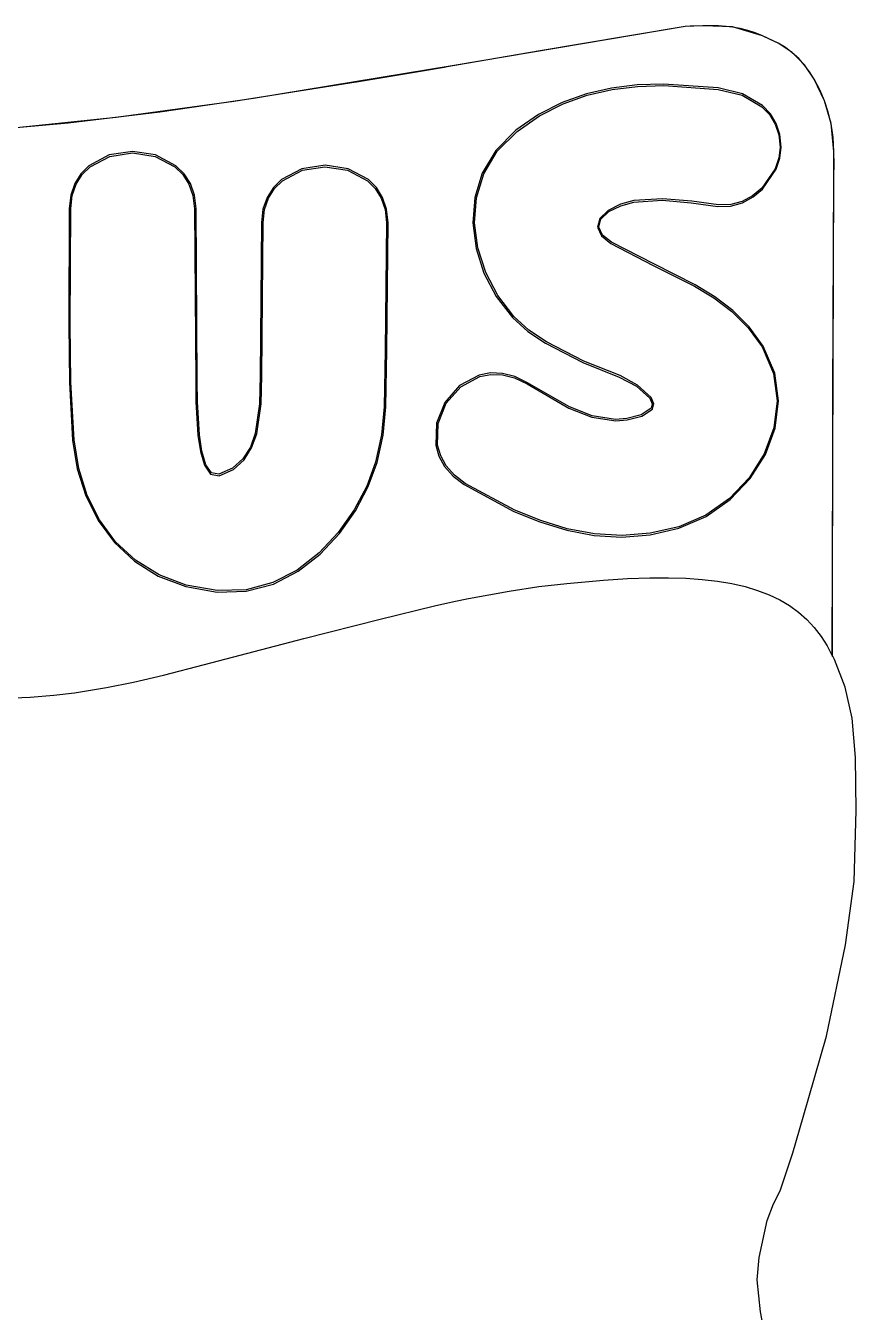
# Model space of a CAD drawing. Extents: x 14 to 196, y 22 to 275.
# Drawn here: x 129.3 to 183.3, y 181.5 to 265.2 of the extents above; entities that cross this region are included whole.
import ezdxf

# ---------------------------------------------------------------- set-up
doc = ezdxf.new("R2010")
doc.units = 0

msp = doc.modelspace()

# ---------------------------------------------------------------- linework, layer by layer
at = {"layer": 'Base'}
for p, q in [((173.359547, 265.150103), (172.1989, 265.10305)), ((175.2907, 265.07255), (173.359547, 265.150103)), ((172.1989, 265.10305), (157.191255, 262.562251)), ((177.23529, 264.49997), (175.2907, 265.07255)), ((178.250036, 264.021226), (177.23529, 264.49997)), ((179.17884, 263.40185), (178.250036, 264.021226)), ((179.967565, 262.601259), (179.17884, 263.40185)), ((157.191255, 262.562251), (144.138512, 260.413965)), ((180.60821, 261.67586), (179.967565, 262.601259)), ((181.269117, 260.273923), (180.60821, 261.67586)), ((144.138512, 260.413965), (138.040399, 259.536294)), ((181.70168, 258.78404), (181.269117, 260.273923)), ((138.040399, 259.536294), (132.065214, 258.815886)), ((132.065214, 258.815886), (126.091025, 258.272454)), ((181.883061, 256.969584), (181.70168, 258.78404)), ((181.88823, 255.4442), (181.883061, 256.969584)), ((181.76576, 224.2544), (181.88823, 255.4442)), ((181.92131, 223.95778), (181.76576, 224.2544)), ((182.626104, 222.145276), (181.92131, 223.95778)), ((183.063936, 220.133371), (182.626104, 222.145276)), ((183.284825, 217.574388), (183.063936, 220.133371)), ((183.33879, 214.12065), (183.284825, 217.574388)), ((183.192933, 209.510953), (183.33879, 214.12065)), ((182.62979, 205.3894), (183.192933, 209.510953)), ((181.409953, 199.459271), (182.62979, 205.3894)), ((179.87492, 194.1953), (181.409953, 199.459271)), ((179.201172, 191.880688), (179.87492, 194.1953)), ((178.38974, 189.41213), (179.201172, 191.880688)), ((177.949402, 188.549151), (178.38974, 189.41213)), ((177.53398, 187.4691), (177.949402, 188.549151)), ((177.02495, 185.075295), (177.53398, 187.4691)), ((176.88492, 183.61404), (177.02495, 185.075295)), ((177.11798, 181.53664), (176.88492, 183.61404)), ((177.316228, 180.397053), (177.11798, 181.53664))]:
    msp.add_line(p, q, dxfattribs=at)
at = {"layer": 'Base extrude'}
for p, q in [((172.19913, 265.09481), (165.35665, 263.94604)), ((172.53554, 265.11751), (172.19913, 265.09481)), ((173.35978, 265.14181), (172.53554, 265.11751)), ((174.37677, 265.13481), (173.35978, 265.14181)), ((174.86512, 265.10951), (174.37677, 265.13481)), ((175.29093, 265.06401), (174.86512, 265.10951)), ((175.78909, 264.96941), (175.29093, 265.06401)), ((176.28053, 264.83919), (175.78909, 264.96941)), ((176.76319, 264.67796), (176.28053, 264.83919)), ((177.23551, 264.49141), (176.76319, 264.67796)), ((177.74814, 264.26455), (177.23551, 264.49141)), ((162.773, 263.508), (156.59922, 262.45173)), ((162.77386, 263.50886), (162.773, 263.508)), ((165.35665, 263.94604), (162.77386, 263.50886)), ((178.25044, 264.01288), (177.74814, 264.26455)), ((178.73103, 263.72556), (178.25044, 264.01288)), ((179.17906, 263.39328), (178.73103, 263.72556)), ((179.59144, 263.01243), (179.17906, 263.39328)), ((179.96765, 262.59281), (179.59144, 263.01243)), ((155.11874, 262.2027), (150.82908, 261.48182)), ((156.53622, 262.44093), (155.11874, 262.2027)), ((156.59922, 262.45173), (156.53622, 262.44093)), ((180.30664, 262.1422), (179.96765, 262.59281)), ((180.60792, 261.66729), (180.30664, 262.1422)), ((150.81408, 261.47882), (142.842421, 260.217738)), ((150.82908, 261.48182), (150.81408, 261.47882)), ((180.96759, 260.98154), (180.60792, 261.66729)), ((181.26886, 260.26531), (180.96759, 260.98154)), ((142.842421, 260.217738), (135.200105, 259.178454)), ((181.51381, 259.52737), (181.26886, 260.26531)), ((181.70191, 258.77548), (181.51381, 259.52737)), ((135.200105, 259.178454), (127.670552, 258.402973)), ((181.77631, 258.34811), (181.70191, 258.77548)), ((181.82901, 257.89284), (181.77631, 258.34811)), ((181.88331, 256.96112), (181.82901, 257.89284)), ((181.89331, 256.10174), (181.88331, 256.96112)), ((181.88831, 255.43563), (181.89331, 256.10174)), ((181.82211, 241.10523), (181.88831, 255.43563)), ((181.79321, 224.14913), (181.82211, 241.10523)), ((166.90421, 229.10361), (168.45812, 229.20748)), ((168.45812, 229.20748), (169.9185, 229.25808)), ((169.9185, 229.25808), (169.919, 229.259)), ((169.919, 229.259), (171.11841, 229.262)), ((171.11841, 229.262), (172.24805, 229.2263)), ((172.24805, 229.2263), (173.30949, 229.1514)), ((158.10475, 227.90316), (160.77074, 228.38686)), ((160.77074, 228.38686), (162.68948, 228.68865)), ((162.68948, 228.68865), (164.51624, 228.89794)), ((164.51624, 228.89794), (166.90421, 229.10361)), ((173.30949, 229.1514), (174.30478, 229.03668)), ((174.30478, 229.03668), (175.23599, 228.88062)), ((175.23599, 228.88062), (176.10467, 228.6827)), ((176.10467, 228.6827), (176.91289, 228.44137)), ((176.91289, 228.44137), (177.66271, 228.1556)), ((155.90333, 227.42878), (157.16527, 227.71248)), ((157.16527, 227.71248), (158.10475, 227.90316)), ((177.66271, 228.1556), (178.35621, 227.82487)), ((178.35621, 227.82487), (178.99545, 227.44712)), ((152.36711, 226.57095), (155.90333, 227.42878)), ((178.99545, 227.44712), (179.58197, 227.02234)), ((179.58197, 227.02234), (180.11734, 226.54898)), ((147.41134, 225.30746), (152.36711, 226.57095)), ((180.11734, 226.54898), (180.60465, 226.02601)), ((180.60465, 226.02601), (181.04493, 225.45241)), ((140.94972, 223.61816), (147.41134, 225.30746)), ((181.04493, 225.45241), (181.44026, 224.82712)), ((181.44026, 224.82712), (181.79321, 224.14913)), ((138.27082, 222.92414), (140.94972, 223.61816)), ((136.32365, 222.46525), (138.27082, 222.92414)), ((131.13585, 221.62448), (132.48306, 221.78933)), ((132.48306, 221.78933), (134.57337, 222.12574)), ((134.57337, 222.12574), (136.32365, 222.46525)), ((127.9469, 221.43687), (129.60106, 221.50717)), ((129.60106, 221.50717), (131.13585, 221.62448))]:
    msp.add_line(p, q, dxfattribs=at)
at = {"layer": 'JEVOUS'}
for p, q in [((167.41712, 261.099348), (165.786812, 260.725743)), ((165.835375, 260.637534), (167.453784, 261.007696)), ((169.0923, 261.301608), (167.41712, 261.099348)), ((167.453784, 261.007696), (169.11777, 261.207607)), ((170.809645, 261.355091), (169.0923, 261.301608)), ((169.11777, 261.207607), (170.825153, 261.259717)), ((174.36, 261.106), (170.809645, 261.355091)), ((170.825153, 261.259717), (174.361397, 261.010336)), ((174.35205, 261.105253), (174.36, 261.106)), ((175.938348, 260.728822), (174.35205, 261.105253)), ((174.36, 261.010336), (175.919695, 260.641033)), ((174.361397, 261.010336), (174.36, 261.010336)), ((164.204085, 260.158225), (162.671645, 259.374227)), ((165.786812, 260.725743), (164.204085, 260.158225)), ((164.264721, 260.074668), (165.835375, 260.637534)), ((175.919695, 260.641033), (177.1997, 259.888006)), ((177.24627, 259.957413), (175.938348, 260.728822)), ((162.671645, 259.374227), (161.1922, 258.35118)), ((161.275397, 258.281026), (162.744002, 259.296649)), ((162.744002, 259.296649), (164.264721, 260.074668)), ((177.1997, 259.888006), (177.691944, 259.370523)), ((177.752121, 259.425283), (177.24627, 259.957413)), ((177.691944, 259.370523), (178.063708, 258.760279)), ((178.134741, 258.797448), (177.752121, 259.425283)), ((178.063708, 258.760279), (178.298708, 258.057078)), ((178.376928, 258.07524), (178.134741, 258.797448)), ((161.1922, 258.35118), (159.891543, 257.039736)), ((159.990464, 256.986328), (161.275397, 258.281026)), ((178.298708, 258.057078), (178.38066, 257.260726)), ((178.46148, 257.259993), (178.376928, 258.07524)), ((136.256, 256.98), (134.747291, 256.747307)), ((134.779704, 256.657862), (136.253894, 256.884306)), ((136.253894, 256.884306), (136.256, 256.884336)), ((136.254935, 256.979922), (136.256, 256.98)), ((137.761812, 256.747194), (136.254935, 256.979922)), ((136.256, 256.884336), (137.728405, 256.65793)), ((159.891543, 257.039736), (159.009568, 255.564421)), ((159.119197, 255.530698), (159.990464, 256.986328)), ((178.38066, 257.260726), (178.297812, 256.557244)), ((178.376589, 256.536508), (178.46148, 257.259993)), ((133.42993, 256.048974), (132.904433, 255.524555)), ((132.987251, 255.470145), (133.496334, 255.978789)), ((134.747291, 256.747307), (133.42993, 256.048974)), ((133.496334, 255.978789), (134.779704, 256.657862)), ((137.728405, 256.65793), (139.01391, 255.978819)), ((139.081005, 256.048896), (137.761812, 256.747194)), ((139.01391, 255.978819), (139.528872, 255.469142)), ((139.612973, 255.525521), (139.081005, 256.048896)), ((148.782114, 256.080853), (147.27537, 255.848123)), ((147.307618, 255.755568), (148.780019, 255.985165)), ((148.780019, 255.985165), (150.254389, 255.755525)), ((150.287498, 255.848162), (148.782114, 256.080853)), ((178.297812, 256.557244), (178.060736, 255.856802)), ((178.134091, 255.819567), (178.376589, 256.536508)), ((132.904433, 255.524555), (132.499383, 254.883412)), ((132.595667, 254.847756), (132.987251, 255.470145)), ((139.528872, 255.469142), (139.927549, 254.845471)), ((140.027149, 254.886565), (139.612973, 255.525521)), ((145.956044, 255.149824), (145.425551, 254.625448)), ((147.27537, 255.848123), (145.956044, 255.149824)), ((146.022109, 255.073269), (147.307618, 255.755568)), ((150.254389, 255.755525), (151.537929, 255.073269)), ((151.601534, 255.149824), (150.287498, 255.848162)), ((152.12683, 254.625405), (151.601534, 255.149824)), ((159.009568, 255.564421), (158.519208, 253.977539)), ((158.634892, 253.964414), (159.119197, 255.530698)), ((178.060736, 255.856802), (177.19271, 254.595186)), ((177.24627, 254.530683), (178.134091, 255.819567)), ((132.499383, 254.883412), (132.238763, 254.126779)), ((132.343796, 254.111744), (132.595667, 254.847756)), ((139.927549, 254.845471), (140.186841, 254.10774)), ((140.29591, 254.1321), (140.027149, 254.886565)), ((145.425551, 254.625448), (145.013834, 253.984299)), ((145.10471, 253.943109), (145.505725, 254.564587)), ((145.505725, 254.564587), (146.022109, 255.073269)), ((151.537929, 255.073269), (152.04784, 254.564633)), ((152.04784, 254.564633), (152.43973, 253.943151)), ((152.531777, 253.984262), (152.12683, 254.625405)), ((177.19271, 254.595186), (176.597658, 254.098144)), ((176.635333, 254.020826), (177.24627, 254.530683)), ((132.238763, 254.126779), (132.14656, 253.255894)), ((132.253854, 253.262229), (132.343796, 254.111744)), ((140.186841, 254.10774), (140.28365, 253.255879)), ((140.391635, 253.262196), (140.29591, 254.1321)), ((145.013834, 253.984299), (144.745565, 253.227644)), ((144.845047, 253.207572), (145.10471, 253.943109)), ((152.43973, 253.943151), (152.691252, 253.207588)), ((152.792357, 253.227629), (152.531777, 253.984262)), ((158.519208, 253.977539), (158.3934, 252.33139)), ((158.510847, 252.337756), (158.634892, 253.964414)), ((168.000142, 253.539085), (167.20606, 253.14763)), ((167.246, 253.064), (168.021068, 253.445109)), ((168.868693, 253.778077), (168.000142, 253.539085)), ((168.021068, 253.445109), (168.87305, 253.67814)), ((170.73847, 253.905416), (168.868693, 253.778077)), ((168.87305, 253.67814), (170.717634, 253.802945)), ((170.717634, 253.802945), (172.599505, 253.644366)), ((172.633935, 253.743139), (170.73847, 253.905416)), ((172.599505, 253.644366), (174.33842, 253.408353)), ((174.37363, 253.504736), (172.633935, 253.743139)), ((175.172163, 253.522917), (174.37363, 253.504736)), ((175.164435, 253.427383), (175.93573, 253.6423)), ((175.918824, 253.73072), (175.172163, 253.522917)), ((176.597658, 254.098144), (175.918824, 253.73072)), ((175.93573, 253.6423), (176.635333, 254.020826)), ((132.14656, 253.255894), (132.110299, 245.736545)), ((132.215541, 245.738478), (132.253854, 253.262229)), ((140.28365, 253.255879), (140.371025, 242.013379)), ((140.475515, 242.013396), (140.391635, 253.262196)), ((144.745565, 253.227644), (144.645414, 252.356744)), ((144.752719, 252.356709), (144.845047, 253.207572)), ((152.691252, 253.207588), (152.780059, 252.356709)), ((152.884554, 252.356744), (152.792357, 253.227629)), ((166.64878, 252.621463), (166.509854, 252.04443)), ((167.20606, 253.14763), (166.64878, 252.621463)), ((166.721519, 252.575915), (167.245552, 253.064723)), ((167.245552, 253.064723), (167.246, 253.064)), ((174.33842, 253.408353), (175.164435, 253.427383)), ((144.645414, 252.356744), (144.565029, 242.408784)), ((144.665343, 242.408749), (144.752719, 252.356709)), ((152.780059, 252.356709), (152.699673, 244.053989)), ((152.804169, 244.054024), (152.884554, 252.356744)), ((158.3934, 252.33139), (158.603821, 250.677897)), ((158.720065, 250.701155), (158.510847, 252.337756)), ((166.509854, 252.04443), (166.768397, 251.481853)), ((166.597228, 252.057173), (166.721519, 252.575915)), ((166.836025, 251.54116), (166.597228, 252.057173)), ((166.768397, 251.481853), (167.376616, 250.98587)), ((167.416109, 251.068752), (166.836025, 251.54116)), ((167.376616, 250.98587), (170.127768, 249.572885)), ((170.162394, 249.660113), (167.416109, 251.068752)), ((158.603821, 250.677897), (159.122371, 249.067614)), ((159.235148, 249.105544), (158.720065, 250.701155)), ((170.127768, 249.572885), (172.821317, 248.218848)), ((172.863262, 248.303358), (170.162394, 249.660113)), ((159.122371, 249.067614), (159.921528, 247.550794)), ((160.028017, 247.601962), (159.235148, 249.105544)), ((161.070597, 246.241446), (160.028017, 247.601962)), ((172.821317, 248.218848), (174.08225, 247.452763)), ((174.130909, 247.532728), (172.863262, 248.303358)), ((159.921528, 247.550794), (160.97377, 246.17769)), ((174.08225, 247.452763), (175.251693, 246.568009)), ((175.308294, 246.641018), (174.130909, 247.532728)), ((160.97377, 246.17769), (161.965753, 245.277147)), ((162.049419, 245.353736), (161.070597, 246.241446)), ((175.251693, 246.568009), (176.303951, 245.520118)), ((176.369115, 245.583544), (175.308294, 246.641018)), ((132.110299, 245.736545), (132.153932, 241.964701)), ((132.256951, 241.967087), (132.215541, 245.738478)), ((161.965753, 245.277147), (163.113504, 244.510983)), ((163.186563, 244.595283), (162.049419, 245.353736)), ((176.303951, 245.520118), (177.213326, 244.26462)), ((177.287069, 244.315622), (176.369115, 245.583544)), ((163.113504, 244.510983), (165.56097, 243.26345)), ((165.623897, 243.352716), (163.186563, 244.595283)), ((177.213326, 244.26462), (177.947801, 242.539752)), ((178.031433, 242.568351), (177.287069, 244.315622)), ((152.699673, 244.053989), (152.636894, 240.368273)), ((152.742832, 240.362803), (152.804169, 244.054024)), ((159.548377, 242.577452), (158.815251, 242.440842)), ((160.325275, 242.551016), (159.548377, 242.577452)), ((165.56097, 243.26345), (167.914157, 242.307068)), ((167.978525, 242.399984), (165.623897, 243.352716)), ((178.270552, 240.770306), (178.031433, 242.568351)), ((132.153932, 241.964701), (132.359756, 238.212794)), ((132.46006, 238.219129), (132.256951, 241.967087)), ((140.371025, 242.013379), (140.374957, 240.701181)), ((140.480758, 240.702343), (140.475515, 242.013396)), ((144.565029, 242.408784), (144.524836, 240.577978)), ((144.628209, 240.575111), (144.665343, 242.408749)), ((157.530575, 241.756198), (156.569361, 240.661692)), ((158.815251, 242.440842), (157.530575, 241.756198)), ((157.61019, 241.682488), (158.857557, 242.34515)), ((158.857557, 242.34515), (159.568906, 242.479199)), ((159.568906, 242.479199), (160.324194, 242.456557)), ((160.324194, 242.456557), (161.112443, 242.257051)), ((161.133889, 242.343549), (160.325275, 242.551016)), ((161.112443, 242.257051), (161.922677, 241.860508)), ((161.962161, 241.937067), (161.133889, 242.343549)), ((161.922677, 241.860508), (164.642453, 240.294888)), ((164.675511, 240.379924), (161.962161, 241.937067)), ((167.914157, 242.307068), (169.037836, 241.708451)), ((169.118505, 241.790769), (167.978525, 242.399984)), ((170.006287, 240.986886), (169.118505, 241.790769)), ((177.947801, 242.539752), (178.183119, 240.764375)), ((156.673177, 240.61701), (157.61019, 241.682488)), ((169.037836, 241.708451), (169.90247, 240.92951)), ((169.90247, 240.92951), (170.065425, 240.566712)), ((170.181037, 240.573862), (170.006287, 240.986886)), ((140.374957, 240.701181), (140.50733, 238.531599)), ((140.61182, 238.544366), (140.480758, 240.702343)), ((144.524836, 240.577978), (144.243488, 238.640034)), ((144.336812, 238.620879), (144.628209, 240.575111)), ((152.636894, 240.368273), (152.452407, 238.544511)), ((152.558525, 238.530889), (152.742832, 240.362803)), ((156.569361, 240.661692), (156.024096, 239.318038)), ((156.140756, 239.299535), (156.673177, 240.61701)), ((164.642453, 240.294888), (166.147247, 239.699904)), ((166.16279, 239.792195), (164.675511, 240.379924)), ((169.989845, 240.279066), (169.348161, 239.851812)), ((169.397107, 239.762522), (170.093662, 240.228035)), ((170.065425, 240.566712), (169.989845, 240.279066)), ((170.093662, 240.228035), (170.181037, 240.573862)), ((178.183119, 240.764375), (177.967147, 239.001536)), ((178.052827, 238.98525), (178.270552, 240.770306)), ((156.024096, 239.318038), (155.989189, 237.874992)), ((156.106636, 237.8877), (156.140756, 239.299535)), ((166.147247, 239.699904), (167.697487, 239.462798)), ((167.682441, 239.558487), (166.16279, 239.792195)), ((168.411629, 239.623974), (167.682441, 239.558487)), ((167.697487, 239.462798), (168.443102, 239.528547)), ((169.348161, 239.851812), (168.411629, 239.623974)), ((168.443102, 239.528547), (169.397107, 239.762522)), ((140.50733, 238.531599), (140.672513, 237.460499)), ((140.776391, 237.481349), (140.61182, 238.544366)), ((144.243488, 238.640034), (143.925, 237.753889)), ((144.011169, 237.718033), (144.336812, 238.620879)), ((152.452407, 238.544511), (152.07162, 236.777949)), ((152.176116, 236.752484), (152.558525, 238.530889)), ((177.967147, 239.001536), (177.347752, 237.314285)), ((177.426656, 237.276946), (178.052827, 238.98525)), ((132.359756, 238.212794), (132.66108, 236.342248)), ((132.760129, 236.360923), (132.46006, 238.219129)), ((143.925, 237.753889), (143.445797, 236.986043)), ((143.518585, 236.929524), (144.011169, 237.718033)), ((155.989189, 237.874992), (156.194095, 237.164285)), ((156.306029, 237.195456), (156.106636, 237.8877)), ((140.672513, 237.460499), (140.937566, 236.573889)), ((141.035066, 236.612166), (140.776391, 237.481349)), ((143.445797, 236.986043), (142.773209, 236.381994)), ((142.825934, 236.305958), (143.518585, 236.929524)), ((152.07162, 236.777949), (151.492573, 235.221426)), ((151.592907, 235.183998), (152.176116, 236.752484)), ((156.194095, 237.164285), (156.563944, 236.488069)), ((156.664792, 236.536788), (156.306029, 237.195456)), ((177.347752, 237.314285), (176.3728, 235.76567)), ((176.440438, 235.709157), (177.426656, 237.276946)), ((132.66108, 236.342248), (133.217256, 234.585503)), ((133.313018, 234.616703), (132.760129, 236.360923)), ((140.937566, 236.573889), (141.333551, 235.999969)), ((141.40379, 236.076508), (141.035066, 236.612166)), ((141.333551, 235.999969), (141.900092, 235.897939)), ((141.874568, 235.987244), (141.40379, 236.076508)), ((142.773209, 236.381994), (141.874568, 235.987244)), ((141.900092, 235.897939), (142.825934, 236.305958)), ((156.563944, 236.488069), (157.108893, 235.866033)), ((157.194985, 235.930235), (156.664792, 236.536788)), ((157.908666, 235.39433), (157.194985, 235.930235)), ((151.492573, 235.221426), (150.675712, 233.671617)), ((150.77051, 233.622958), (151.592907, 235.183998)), ((157.108893, 235.866033), (157.839099, 235.317862)), ((157.839099, 235.317862), (161.070574, 233.578305)), ((161.128526, 233.662551), (157.908666, 235.39433)), ((176.3728, 235.76567), (175.090157, 234.418739)), ((175.142573, 234.345648), (176.440438, 235.709157)), ((133.217256, 234.585503), (134.025597, 232.976438)), ((134.115189, 233.020486), (133.313018, 234.616703)), ((175.090157, 234.418739), (173.54769, 233.336539)), ((173.581461, 233.250182), (175.142573, 234.345648)), ((150.675712, 233.671617), (149.638665, 232.198724)), ((149.72596, 232.139271), (150.77051, 233.622958)), ((161.070574, 233.578305), (162.763774, 232.88637)), ((162.813588, 232.97543), (161.128526, 233.662551)), ((134.025597, 232.976438), (135.083416, 231.548934)), ((135.1631, 231.606289), (134.115189, 233.020486)), ((162.763774, 232.88637), (164.501986, 232.355711)), ((164.542172, 232.449308), (162.813588, 232.97543)), ((171.793266, 232.58212), (169.939826, 232.150592)), ((173.54769, 233.336539), (171.793266, 232.58212)), ((171.805499, 232.486522), (173.581461, 233.250182)), ((149.638665, 232.198724), (148.39906, 230.872949)), ((148.476296, 230.802844), (149.72596, 232.139271)), ((164.501986, 232.355711), (166.280237, 232.018362)), ((166.309356, 232.115551), (164.542172, 232.449308)), ((166.280237, 232.018362), (168.093554, 231.906357)), ((168.110215, 232.005524), (166.309356, 232.115551)), ((168.093554, 231.906357), (169.936966, 232.051732)), ((169.939826, 232.150592), (168.110215, 232.005524)), ((169.936966, 232.051732), (171.805499, 232.486522)), ((135.083416, 231.548934), (136.388376, 230.33717)), ((136.454226, 230.40783), (135.1631, 231.606289)), ((148.39906, 230.872949), (146.975614, 229.76456)), ((136.388376, 230.33717), (137.937966, 229.375165)), ((137.987159, 229.457605), (136.454226, 230.40783)), ((147.037546, 229.683962), (148.476296, 230.802844)), ((137.937966, 229.375165), (139.729236, 228.696557)), ((139.760068, 228.787799), (137.987159, 229.457605)), ((146.975614, 229.76456), (145.385882, 228.942529)), ((145.426417, 228.853003), (147.037546, 229.683962)), ((139.729236, 228.696557), (141.759236, 228.334984)), ((141.77112, 228.430599), (139.760068, 228.787799)), ((141.759236, 228.334984), (143.660963, 228.379999)), ((143.645754, 228.475122), (141.77112, 228.430599)), ((145.385882, 228.942529), (143.645754, 228.475122)), ((143.660963, 228.379999), (145.426417, 228.853003))]:
    msp.add_line(p, q, dxfattribs=at)

doc.saveas('drawing.dxf')
